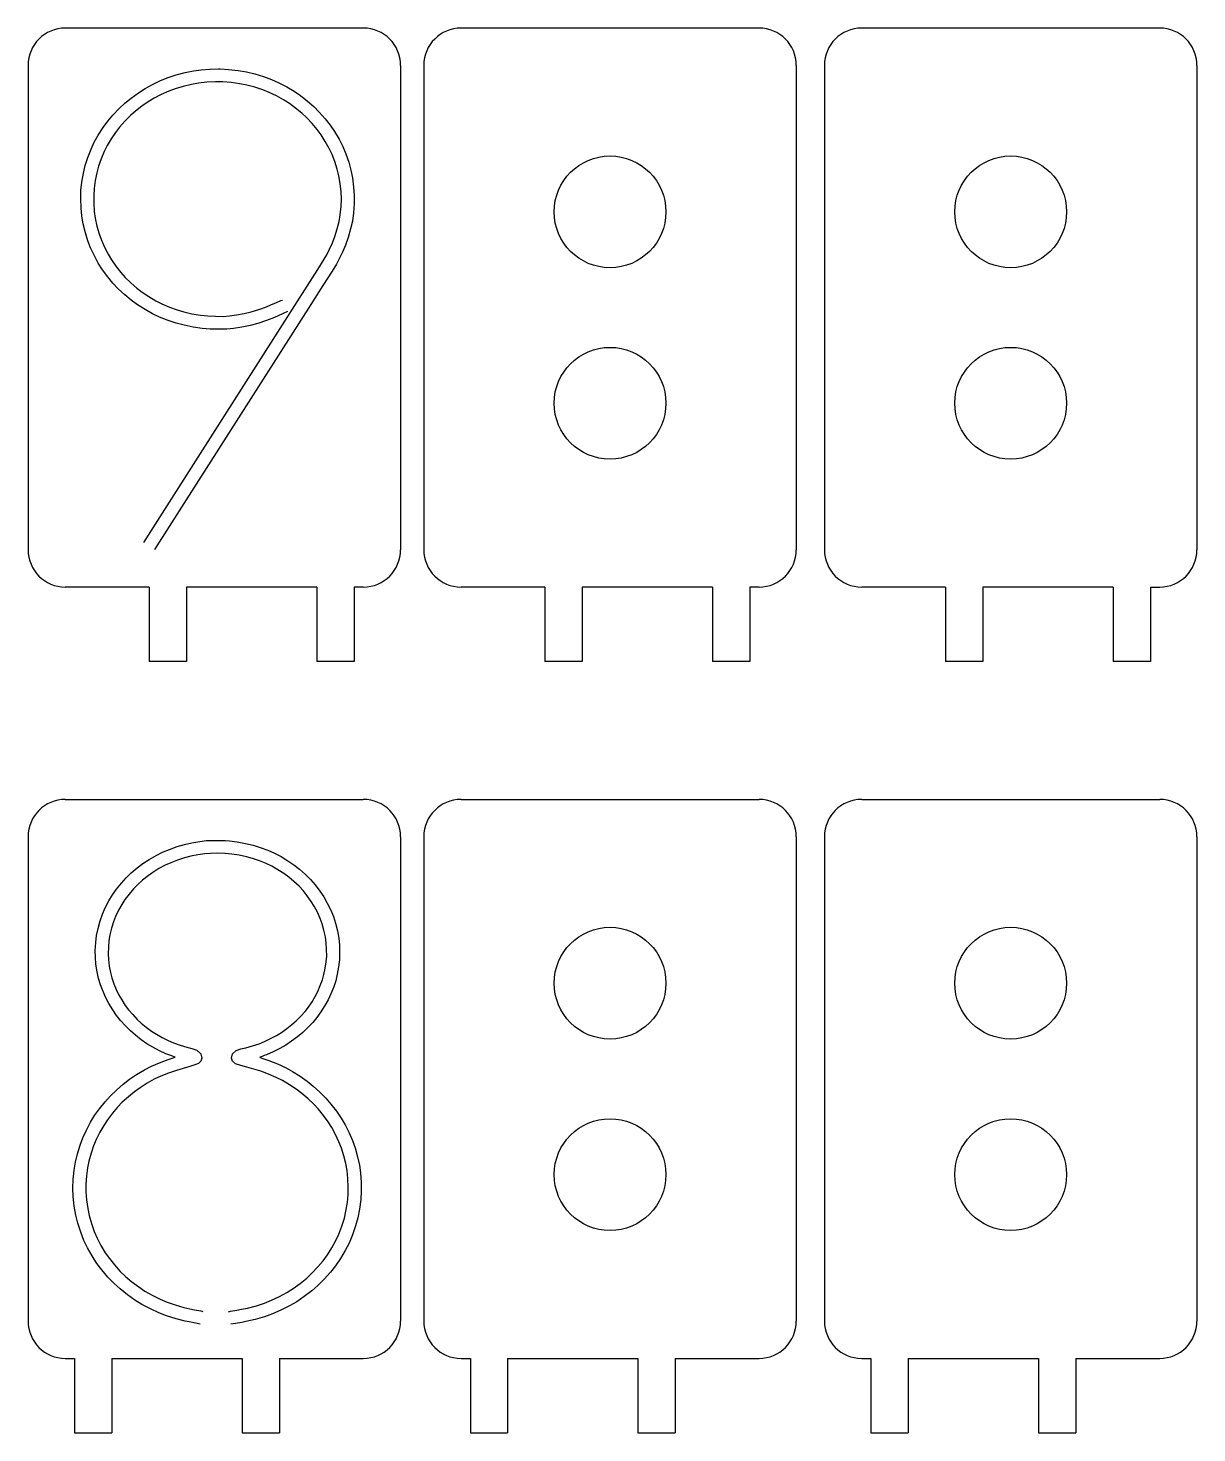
# Model space of a CAD drawing. Header units: millimetres. Extents: x 2133 to 4632, y 1065 to 2652.
# Drawn here: x 2477.4 to 2602.9, y 2184.5 to 2335.3 of the extents above; entities that cross this region are included whole.
import ezdxf

# ---------------------------------------------------------------- set-up
doc = ezdxf.new("R2010")
doc.units = ezdxf.units.MM
doc.layers.add('细实线', color=7, linetype='Continuous', lineweight=25)

msp = doc.modelspace()

# ---------------------------------------------------------------- linework, layer by layer
at = {"color": 7, "linetype": 'Continuous', "lineweight": 25}
for p, q in [((2513.424, 2335.35), (2481.424, 2335.35)), ((2555.917, 2335.35), (2523.917, 2335.35)), ((2598.938, 2335.35), (2566.938, 2335.35)), ((2477.424, 2331.35), (2477.424, 2279.35)), ((2517.424, 2331.35), (2517.424, 2279.35)), ((2519.917, 2331.35), (2519.917, 2279.35)), ((2559.917, 2331.35), (2559.917, 2279.35)), ((2562.938, 2331.35), (2562.938, 2279.35)), ((2602.938, 2331.35), (2602.938, 2279.35)), ((2490.424, 2275.35), (2481.424, 2275.35)), ((2490.424, 2275.35), (2490.424, 2267.35)), ((2508.424, 2275.35), (2494.424, 2275.35)), ((2494.424, 2275.35), (2494.424, 2267.35)), ((2508.424, 2275.35), (2508.424, 2267.35)), ((2513.424, 2275.35), (2512.424, 2275.35)), ((2512.424, 2275.35), (2512.424, 2267.35)), ((2532.917, 2275.35), (2523.917, 2275.35)), ((2532.917, 2275.35), (2532.917, 2267.35)), ((2550.917, 2275.35), (2536.917, 2275.35)), ((2536.917, 2275.35), (2536.917, 2267.35)), ((2550.917, 2275.35), (2550.917, 2267.35)), ((2555.917, 2275.35), (2554.917, 2275.35)), ((2554.917, 2275.35), (2554.917, 2267.35)), ((2575.938, 2275.35), (2566.938, 2275.35)), ((2575.938, 2275.35), (2575.938, 2267.35)), ((2593.938, 2275.35), (2579.938, 2275.35)), ((2579.938, 2275.35), (2579.938, 2267.35)), ((2593.938, 2275.35), (2593.938, 2267.35)), ((2597.938, 2275.35), (2597.938, 2267.35)), ((2494.424, 2267.35), (2490.424, 2267.35)), ((2512.424, 2267.35), (2508.424, 2267.35)), ((2536.917, 2267.35), (2532.917, 2267.35)), ((2554.917, 2267.35), (2550.917, 2267.35)), ((2579.938, 2267.35), (2575.938, 2267.35)), ((2597.938, 2267.35), (2593.938, 2267.35)), ((2481.424, 2252.544), (2513.424, 2252.544)), ((2523.917, 2252.544), (2555.917, 2252.544)), ((2566.938, 2252.544), (2598.938, 2252.544)), ((2477.424, 2248.544), (2477.424, 2196.544)), ((2517.424, 2248.544), (2517.424, 2196.544)), ((2519.917, 2248.544), (2519.917, 2196.544)), ((2559.917, 2248.544), (2559.917, 2196.544)), ((2562.938, 2248.544), (2562.938, 2196.544)), ((2602.938, 2248.544), (2602.938, 2196.544)), ((2481.424, 2192.544), (2482.424, 2192.544)), ((2482.424, 2192.544), (2482.424, 2184.544)), ((2486.424, 2192.544), (2486.424, 2184.544)), ((2486.424, 2192.544), (2500.424, 2192.544)), ((2500.424, 2192.544), (2500.424, 2184.544)), ((2504.424, 2192.544), (2513.424, 2192.544)), ((2504.424, 2192.544), (2504.424, 2184.544)), ((2523.917, 2192.544), (2524.917, 2192.544)), ((2524.917, 2192.544), (2524.917, 2184.544)), ((2528.917, 2192.544), (2528.917, 2184.544)), ((2528.917, 2192.544), (2542.917, 2192.544)), ((2542.917, 2192.544), (2542.917, 2184.544)), ((2546.917, 2192.544), (2555.917, 2192.544)), ((2546.917, 2192.544), (2546.917, 2184.544)), ((2566.938, 2192.544), (2567.938, 2192.544)), ((2567.938, 2192.544), (2567.938, 2184.544)), ((2571.938, 2192.544), (2571.938, 2184.544)), ((2571.938, 2192.544), (2585.938, 2192.544)), ((2585.938, 2192.544), (2585.938, 2184.544)), ((2589.938, 2192.544), (2598.938, 2192.544)), ((2589.938, 2192.544), (2589.938, 2184.544)), ((2482.424, 2184.544), (2486.424, 2184.544)), ((2500.424, 2184.544), (2504.424, 2184.544)), ((2524.917, 2184.544), (2528.917, 2184.544)), ((2542.917, 2184.544), (2546.917, 2184.544)), ((2567.938, 2184.544), (2571.938, 2184.544)), ((2585.938, 2184.544), (2589.938, 2184.544))]:
    msp.add_line(p, q, dxfattribs=at)
for points in [[(2491.654, 2329.711), (2491.654, 2329.711), (2492.465, 2330.045)], [(2492.465, 2330.045), (2492.465, 2330.045), (2493.321, 2330.32)], [(2493.321, 2330.32), (2493.321, 2330.32), (2494.294, 2330.577)], [(2494.294, 2330.577), (2494.294, 2330.577), (2495.178, 2330.761)], [(2495.178, 2330.761), (2495.178, 2330.761), (2496.019, 2330.871)], [(2496.019, 2330.871), (2496.019, 2330.871), (2496.976, 2330.946)], [(2496.976, 2330.946), (2496.976, 2330.946), (2497.873, 2330.973)], [(2497.873, 2330.973), (2497.873, 2330.973), (2497.933, 2330.973)], [(2497.933, 2330.973), (2497.933, 2330.973), (2497.991, 2330.973)], [(2497.991, 2330.973), (2497.991, 2330.973), (2498.048, 2330.972)], [(2498.048, 2330.972), (2498.048, 2330.972), (2498.961, 2330.92)], [(2498.961, 2330.92), (2498.961, 2330.92), (2499.984, 2330.808)], [(2499.984, 2330.808), (2499.984, 2330.808), (2500.891, 2330.659)], [(2500.891, 2330.659), (2500.891, 2330.659), (2501.76, 2330.444)], [(2501.76, 2330.444), (2501.76, 2330.444), (2502.717, 2330.154)], [(2502.717, 2330.154), (2502.717, 2330.154), (2503.561, 2329.848)], [(2489.269, 2328.404), (2489.269, 2328.404), (2489.991, 2328.87)], [(2489.991, 2328.87), (2489.991, 2328.87), (2490.767, 2329.29)], [(2490.767, 2329.29), (2490.767, 2329.29), (2491.654, 2329.711)], [(2492.528, 2328.576), (2492.528, 2328.576), (2491.727, 2328.214)], [(2493.232, 2328.839), (2493.232, 2328.839), (2492.528, 2328.576)], [(2494.077, 2329.089), (2494.077, 2329.089), (2493.232, 2328.839)], [(2494.955, 2329.303), (2494.955, 2329.303), (2494.077, 2329.089)], [(2495.717, 2329.438), (2495.717, 2329.438), (2494.955, 2329.303)], [(2496.617, 2329.53), (2496.617, 2329.53), (2495.717, 2329.438)], [(2497.546, 2329.58), (2497.546, 2329.58), (2496.617, 2329.53)], [(2498.34, 2329.571), (2498.34, 2329.571), (2497.546, 2329.58)], [(2499.245, 2329.498), (2499.245, 2329.498), (2498.34, 2329.571)], [(2500.16, 2329.379), (2500.16, 2329.379), (2499.245, 2329.498)], [(2500.917, 2329.229), (2500.917, 2329.229), (2500.16, 2329.379)], [(2501.765, 2328.998), (2501.765, 2328.998), (2500.917, 2329.229)], [(2502.618, 2328.72), (2502.618, 2328.72), (2501.765, 2328.998)], [(2503.317, 2328.442), (2503.317, 2328.442), (2502.618, 2328.72)], [(2503.561, 2329.848), (2503.561, 2329.848), (2504.355, 2329.488)], [(2504.355, 2329.488), (2504.355, 2329.488), (2505.223, 2329.037)], [(2505.223, 2329.037), (2505.223, 2329.037), (2505.983, 2328.59)], [(2505.983, 2328.59), (2505.983, 2328.59), (2506.684, 2328.101)], [(2487.193, 2326.708), (2487.193, 2326.708), (2487.808, 2327.29)], [(2487.808, 2327.29), (2487.808, 2327.29), (2488.487, 2327.838)], [(2488.487, 2327.838), (2488.487, 2327.838), (2489.269, 2328.404)], [(2489.622, 2326.952), (2489.622, 2326.952), (2488.949, 2326.435)], [(2490.329, 2327.444), (2490.329, 2327.444), (2489.622, 2326.952)], [(2490.959, 2327.823), (2490.959, 2327.823), (2490.329, 2327.444)], [(2491.727, 2328.214), (2491.727, 2328.214), (2490.959, 2327.823)], [(2504.087, 2328.069), (2504.087, 2328.069), (2503.317, 2328.442)], [(2504.857, 2327.649), (2504.857, 2327.649), (2504.087, 2328.069)], [(2505.481, 2327.256), (2505.481, 2327.256), (2504.857, 2327.649)], [(2506.156, 2326.758), (2506.156, 2326.758), (2505.481, 2327.256)], [(2506.684, 2328.101), (2506.684, 2328.101), (2507.444, 2327.508)], [(2507.444, 2327.508), (2507.444, 2327.508), (2508.103, 2326.935)], [(2485.972, 2325.353), (2485.972, 2325.353), (2486.535, 2326.014)], [(2486.535, 2326.014), (2486.535, 2326.014), (2487.193, 2326.708)], [(2488.407, 2325.954), (2488.407, 2325.954), (2487.812, 2325.35)], [(2488.949, 2326.435), (2488.949, 2326.435), (2488.407, 2325.954)], [(2506.826, 2326.213), (2506.826, 2326.213), (2506.156, 2326.758)], [(2507.361, 2325.719), (2507.361, 2325.719), (2506.826, 2326.213)], [(2507.924, 2325.115), (2507.924, 2325.115), (2507.361, 2325.719)], [(2508.103, 2326.935), (2508.103, 2326.935), (2508.693, 2326.335)], [(2508.693, 2326.335), (2508.693, 2326.335), (2509.324, 2325.618)], [(2509.324, 2325.618), (2509.324, 2325.618), (2509.864, 2324.935)], [(2484.967, 2323.869), (2484.967, 2323.869), (2485.481, 2324.673)], [(2485.481, 2324.673), (2485.481, 2324.673), (2485.972, 2325.353)], [(2486.812, 2324.156), (2486.812, 2324.156), (2486.345, 2323.457)], [(2487.251, 2324.724), (2487.251, 2324.724), (2486.812, 2324.156)], [(2487.812, 2325.35), (2487.812, 2325.35), (2487.251, 2324.724)], [(2508.476, 2324.461), (2508.476, 2324.461), (2507.924, 2325.115)], [(2508.907, 2323.881), (2508.907, 2323.881), (2508.476, 2324.461)], [(2509.864, 2324.935), (2509.864, 2324.935), (2510.329, 2324.238)], [(2510.329, 2324.238), (2510.329, 2324.238), (2510.812, 2323.415)], [(2484.186, 2322.347), (2484.186, 2322.347), (2484.538, 2323.111)], [(2484.538, 2323.111), (2484.538, 2323.111), (2484.967, 2323.869)], [(2485.915, 2322.737), (2485.915, 2322.737), (2485.592, 2322.098)], [(2486.345, 2323.457), (2486.345, 2323.457), (2485.915, 2322.737)], [(2509.342, 2323.187), (2509.342, 2323.187), (2508.907, 2323.881)], [(2509.759, 2322.441), (2509.759, 2322.441), (2509.342, 2323.187)], [(2510.071, 2321.788), (2510.071, 2321.788), (2509.759, 2322.441)], [(2510.812, 2323.415), (2510.812, 2323.415), (2511.213, 2322.638)], [(2511.213, 2322.638), (2511.213, 2322.638), (2511.535, 2321.863)], [(2483.562, 2320.614), (2483.562, 2320.614), (2483.837, 2321.452)], [(2483.837, 2321.452), (2483.837, 2321.452), (2484.186, 2322.347)], [(2485.269, 2321.32), (2485.269, 2321.32), (2484.986, 2320.524)], [(2485.592, 2322.098), (2485.592, 2322.098), (2485.269, 2321.32)], [(2510.363, 2321.021), (2510.363, 2321.021), (2510.071, 2321.788)], [(2510.627, 2320.201), (2510.627, 2320.201), (2510.363, 2321.021)], [(2511.535, 2321.863), (2511.535, 2321.863), (2511.85, 2320.952)], [(2511.85, 2320.952), (2511.85, 2320.952), (2512.093, 2320.098)], [(2483.201, 2318.819), (2483.201, 2318.819), (2483.367, 2319.785)], [(2483.367, 2319.785), (2483.367, 2319.785), (2483.562, 2320.614)], [(2484.795, 2319.825), (2484.795, 2319.825), (2484.632, 2318.985)], [(2484.986, 2320.524), (2484.986, 2320.524), (2484.795, 2319.825)], [(2510.805, 2319.489), (2510.805, 2319.489), (2510.627, 2320.201)], [(2510.939, 2318.665), (2510.939, 2318.665), (2510.805, 2319.489)], [(2512.093, 2320.098), (2512.093, 2320.098), (2512.255, 2319.261)], [(2483.076, 2317.053), (2483.076, 2317.053), (2483.1, 2317.919)], [(2483.1, 2317.919), (2483.1, 2317.919), (2483.201, 2318.819)], [(2484.514, 2318.129), (2484.514, 2318.129), (2484.467, 2317.388)], [(2484.632, 2318.985), (2484.632, 2318.985), (2484.514, 2318.129)], [(2511.033, 2317.789), (2511.033, 2317.789), (2510.939, 2318.665)], [(2512.255, 2319.261), (2512.255, 2319.261), (2512.382, 2318.286)], [(2512.382, 2318.286), (2512.382, 2318.286), (2512.448, 2317.377)], [(2483.11, 2316.066), (2483.11, 2316.066), (2483.076, 2317.053)], [(2484.467, 2317.388), (2484.467, 2317.388), (2484.477, 2316.523)], [(2484.477, 2316.523), (2484.477, 2316.523), (2484.534, 2315.657)], [(2511.027, 2316.195), (2511.027, 2316.195), (2511.063, 2317.037)], [(2511.063, 2317.037), (2511.063, 2317.037), (2511.033, 2317.789)], [(2512.437, 2316.512), (2512.437, 2316.512), (2512.364, 2315.528)], [(2512.448, 2317.377), (2512.448, 2317.377), (2512.437, 2316.512)], [(2483.193, 2315.163), (2483.193, 2315.163), (2483.11, 2316.066)], [(2483.343, 2314.324), (2483.343, 2314.324), (2483.193, 2315.163)], [(2484.534, 2315.657), (2484.534, 2315.657), (2484.638, 2314.929)], [(2484.638, 2314.929), (2484.638, 2314.929), (2484.821, 2314.099)], [(2510.822, 2314.586), (2510.822, 2314.586), (2510.943, 2315.318)], [(2510.943, 2315.318), (2510.943, 2315.318), (2511.027, 2316.195)], [(2512.364, 2315.528), (2512.364, 2315.528), (2512.245, 2314.629)], [(2483.572, 2313.38), (2483.572, 2313.38), (2483.343, 2314.324)], [(2483.832, 2312.526), (2483.832, 2312.526), (2483.572, 2313.38)], [(2484.821, 2314.099), (2484.821, 2314.099), (2485.048, 2313.276)], [(2510.364, 2312.962), (2510.364, 2312.962), (2510.62, 2313.788)], [(2510.62, 2313.788), (2510.62, 2313.788), (2510.822, 2314.586)], [(2512.062, 2313.803), (2512.062, 2313.803), (2511.797, 2312.874)], [(2512.245, 2314.629), (2512.245, 2314.629), (2512.062, 2313.803)], [(2484.14, 2311.752), (2484.14, 2311.752), (2483.832, 2312.526)], [(2485.048, 2313.276), (2485.048, 2313.276), (2485.29, 2312.598)], [(2485.29, 2312.598), (2485.29, 2312.598), (2485.63, 2311.834)], [(2509.806, 2311.622), (2509.806, 2311.622), (2510.105, 2312.283)], [(2510.105, 2312.283), (2510.105, 2312.283), (2510.364, 2312.962)], [(2511.504, 2312.032), (2511.504, 2312.032), (2511.194, 2311.31)], [(2511.797, 2312.874), (2511.797, 2312.874), (2511.504, 2312.032)], [(2484.547, 2310.887), (2484.547, 2310.887), (2484.14, 2311.752)], [(2484.966, 2310.108), (2484.966, 2310.108), (2484.547, 2310.887)], [(2485.63, 2311.834), (2485.63, 2311.834), (2486.012, 2311.081)], [(2486.012, 2311.081), (2486.012, 2311.081), (2486.381, 2310.466)], [(2486.381, 2310.466), (2486.381, 2310.466), (2486.861, 2309.784)], [(2508.523, 2309.44), (2508.523, 2309.44), (2509.229, 2310.551)], [(2509.229, 2310.551), (2509.229, 2310.551), (2509.5, 2311.014)], [(2509.5, 2311.014), (2509.5, 2311.014), (2509.806, 2311.622)], [(2510.847, 2310.593), (2510.847, 2310.593), (2510.532, 2310.015)], [(2511.194, 2311.31), (2511.194, 2311.31), (2510.847, 2310.593)], [(2485.416, 2309.415), (2485.416, 2309.415), (2484.966, 2310.108)], [(2485.979, 2308.647), (2485.979, 2308.647), (2485.416, 2309.415)], [(2486.861, 2309.784), (2486.861, 2309.784), (2487.382, 2309.116)], [(2487.382, 2309.116), (2487.382, 2309.116), (2487.861, 2308.58)], [(2507.376, 2307.637), (2507.376, 2307.637), (2508.523, 2309.44)], [(2510.062, 2309.271), (2510.062, 2309.271), (2509.07, 2307.713)], [(2510.532, 2310.015), (2510.532, 2310.015), (2510.062, 2309.271)], [(2486.54, 2307.963), (2486.54, 2307.963), (2485.979, 2308.647)], [(2487.111, 2307.366), (2487.111, 2307.366), (2486.54, 2307.963)], [(2487.811, 2306.715), (2487.811, 2306.715), (2487.111, 2307.366)], [(2487.861, 2308.58), (2487.861, 2308.58), (2488.463, 2307.998)], [(2488.463, 2307.998), (2488.463, 2307.998), (2489.107, 2307.432)], [(2489.107, 2307.432), (2489.107, 2307.432), (2489.685, 2306.987)], [(2506.059, 2305.572), (2506.059, 2305.572), (2507.376, 2307.637)], [(2509.07, 2307.713), (2509.07, 2307.713), (2507.77, 2305.671)], [(2488.496, 2306.14), (2488.496, 2306.14), (2487.811, 2306.715)], [(2489.173, 2305.654), (2489.173, 2305.654), (2488.496, 2306.14)], [(2489.685, 2306.987), (2489.685, 2306.987), (2490.392, 2306.519)], [(2490.392, 2306.519), (2490.392, 2306.519), (2491.141, 2306.074)], [(2491.141, 2306.074), (2491.141, 2306.074), (2491.802, 2305.735)], [(2503.561, 2305.661), (2503.561, 2305.661), (2504.012, 2305.866)], [(2504.012, 2305.866), (2504.012, 2305.866), (2504.562, 2306.116)], [(2504.562, 2306.116), (2504.562, 2306.116), (2504.74, 2306.154)], [(2489.99, 2305.137), (2489.99, 2305.137), (2489.173, 2305.654)], [(2490.781, 2304.689), (2490.781, 2304.689), (2489.99, 2305.137)], [(2491.546, 2304.33), (2491.546, 2304.33), (2490.781, 2304.689)], [(2492.46, 2303.964), (2492.46, 2303.964), (2491.546, 2304.33)], [(2491.802, 2305.735), (2491.802, 2305.735), (2492.596, 2305.399)], [(2492.596, 2305.399), (2492.596, 2305.399), (2493.433, 2305.091)], [(2493.433, 2305.091), (2493.433, 2305.091), (2494.162, 2304.874)], [(2494.162, 2304.874), (2494.162, 2304.874), (2495.026, 2304.685)], [(2495.026, 2304.685), (2495.026, 2304.685), (2495.934, 2304.532)], [(2495.934, 2304.532), (2495.934, 2304.532), (2496.714, 2304.448)], [(2496.714, 2304.448), (2496.714, 2304.448), (2497.56, 2304.41)], [(2497.56, 2304.41), (2497.56, 2304.41), (2498.386, 2304.407)], [(2498.386, 2304.407), (2498.386, 2304.407), (2499.037, 2304.446)], [(2499.037, 2304.446), (2499.037, 2304.446), (2499.802, 2304.551)], [(2499.802, 2304.551), (2499.802, 2304.551), (2500.634, 2304.703)], [(2500.324, 2296.577), (2500.324, 2296.577), (2506.059, 2305.572)], [(2500.634, 2304.703), (2500.634, 2304.703), (2501.372, 2304.878)], [(2501.372, 2304.878), (2501.372, 2304.878), (2502.2, 2305.135)], [(2502.2, 2305.135), (2502.2, 2305.135), (2503.042, 2305.441)], [(2503.042, 2305.441), (2503.042, 2305.441), (2503.561, 2305.661)], [(2504.274, 2304.459), (2504.274, 2304.459), (2503.898, 2304.291)], [(2504.829, 2304.711), (2504.829, 2304.711), (2504.274, 2304.459)], [(2507.77, 2305.671), (2507.77, 2305.671), (2504.565, 2300.645)], [(2505.268, 2304.911), (2505.268, 2304.911), (2504.829, 2304.711)], [(2493.34, 2303.661), (2493.34, 2303.661), (2492.46, 2303.964)], [(2494.175, 2303.444), (2494.175, 2303.444), (2493.34, 2303.661)], [(2495.167, 2303.247), (2495.167, 2303.247), (2494.175, 2303.444)], [(2496.119, 2303.107), (2496.119, 2303.107), (2495.167, 2303.247)], [(2496.977, 2303.041), (2496.977, 2303.041), (2496.119, 2303.107)], [(2497.917, 2303.015), (2497.917, 2303.015), (2496.977, 2303.041)], [(2498.756, 2303.03), (2498.756, 2303.03), (2497.917, 2303.015)], [(2499.487, 2303.101), (2499.487, 2303.101), (2498.756, 2303.03)], [(2500.38, 2303.241), (2500.38, 2303.241), (2499.487, 2303.101)], [(2501.262, 2303.418), (2501.262, 2303.418), (2500.38, 2303.241)], [(2502.087, 2303.64), (2502.087, 2303.64), (2501.262, 2303.418)], [(2503.027, 2303.952), (2503.027, 2303.952), (2502.087, 2303.64)], [(2503.898, 2304.291), (2503.898, 2304.291), (2503.027, 2303.952)], [(2504.565, 2300.645), (2504.565, 2300.645), (2496.796, 2288.46)], [(2492.599, 2284.461), (2492.599, 2284.461), (2500.324, 2296.577)], [(2496.796, 2288.46), (2496.796, 2288.46), (2491.012, 2279.388)], [(2489.858, 2280.124), (2489.858, 2280.124), (2492.599, 2284.461)], [(2491.867, 2246.886), (2491.867, 2246.886), (2492.603, 2247.19)], [(2492.603, 2247.19), (2492.603, 2247.19), (2493.445, 2247.488)], [(2493.445, 2247.488), (2493.445, 2247.488), (2494.215, 2247.716)], [(2494.215, 2247.716), (2494.215, 2247.716), (2494.993, 2247.887)], [(2494.993, 2247.887), (2494.993, 2247.887), (2495.85, 2248.033)], [(2495.85, 2248.033), (2495.85, 2248.033), (2496.601, 2248.123)], [(2496.601, 2248.123), (2496.601, 2248.123), (2496.9, 2248.141)], [(2496.9, 2248.141), (2496.9, 2248.141), (2497.241, 2248.152)], [(2497.241, 2248.152), (2497.241, 2248.152), (2497.608, 2248.155)], [(2497.608, 2248.155), (2497.608, 2248.155), (2498.119, 2248.149)], [(2498.119, 2248.149), (2498.119, 2248.149), (2498.616, 2248.13)], [(2498.616, 2248.13), (2498.616, 2248.13), (2499.063, 2248.099)], [(2499.063, 2248.099), (2499.063, 2248.099), (2499.882, 2247.994)], [(2499.882, 2247.994), (2499.882, 2247.994), (2500.786, 2247.83)], [(2500.786, 2247.83), (2500.786, 2247.83), (2501.58, 2247.644)], [(2501.58, 2247.644), (2501.58, 2247.644), (2502.342, 2247.401)], [(2502.342, 2247.401), (2502.342, 2247.401), (2503.175, 2247.087)], [(2503.175, 2247.087), (2503.175, 2247.087), (2503.902, 2246.77)], [(2489.153, 2245.214), (2489.153, 2245.214), (2489.762, 2245.678)], [(2489.762, 2245.678), (2489.762, 2245.678), (2490.416, 2246.1)], [(2490.416, 2246.1), (2490.416, 2246.1), (2491.172, 2246.534)], [(2491.172, 2246.534), (2491.172, 2246.534), (2491.867, 2246.886)], [(2492.752, 2245.756), (2492.752, 2245.756), (2492.152, 2245.48)], [(2493.484, 2246.034), (2493.484, 2246.034), (2492.752, 2245.756)], [(2494.232, 2246.279), (2494.232, 2246.279), (2493.484, 2246.034)], [(2494.887, 2246.448), (2494.887, 2246.448), (2494.232, 2246.279)], [(2495.648, 2246.595), (2495.648, 2246.595), (2494.887, 2246.448)], [(2496.398, 2246.706), (2496.398, 2246.706), (2495.648, 2246.595)], [(2497.03, 2246.756), (2497.03, 2246.756), (2496.398, 2246.706)], [(2497.799, 2246.765), (2497.799, 2246.765), (2497.03, 2246.756)], [(2498.591, 2246.74), (2498.591, 2246.74), (2497.799, 2246.765)], [(2499.286, 2246.676), (2499.286, 2246.676), (2498.591, 2246.74)], [(2500.089, 2246.55), (2500.089, 2246.55), (2499.286, 2246.676)], [(2500.879, 2246.389), (2500.879, 2246.389), (2500.089, 2246.55)], [(2501.533, 2246.208), (2501.533, 2246.208), (2500.879, 2246.389)], [(2502.273, 2245.949), (2502.273, 2245.949), (2501.533, 2246.208)], [(2502.996, 2245.657), (2502.996, 2245.657), (2502.273, 2245.949)], [(2503.588, 2245.37), (2503.588, 2245.37), (2502.996, 2245.657)], [(2503.902, 2246.77), (2503.902, 2246.77), (2504.589, 2246.404)], [(2504.589, 2246.404), (2504.589, 2246.404), (2505.333, 2245.956)], [(2505.333, 2245.956), (2505.333, 2245.956), (2505.977, 2245.522)], [(2505.977, 2245.522), (2505.977, 2245.522), (2506.574, 2245.047)], [(2487.445, 2243.574), (2487.445, 2243.574), (2487.949, 2244.134)], [(2487.949, 2244.134), (2487.949, 2244.134), (2488.506, 2244.663)], [(2488.506, 2244.663), (2488.506, 2244.663), (2489.153, 2245.214)], [(2490.303, 2244.352), (2490.303, 2244.352), (2489.726, 2243.883)], [(2490.829, 2244.721), (2490.829, 2244.721), (2490.303, 2244.352)], [(2491.481, 2245.116), (2491.481, 2245.116), (2490.829, 2244.721)], [(2492.152, 2245.48), (2492.152, 2245.48), (2491.481, 2245.116)], [(2504.249, 2244.993), (2504.249, 2244.993), (2503.588, 2245.37)], [(2504.891, 2244.586), (2504.891, 2244.586), (2504.249, 2244.993)], [(2505.408, 2244.208), (2505.408, 2244.208), (2504.891, 2244.586)], [(2505.974, 2243.729), (2505.974, 2243.729), (2505.408, 2244.208)], [(2506.574, 2245.047), (2506.574, 2245.047), (2507.209, 2244.483)], [(2507.209, 2244.483), (2507.209, 2244.483), (2507.754, 2243.943)], [(2486.478, 2242.298), (2486.478, 2242.298), (2486.921, 2242.919)], [(2486.921, 2242.919), (2486.921, 2242.919), (2487.445, 2243.574)], [(2488.731, 2242.937), (2488.731, 2242.937), (2488.262, 2242.38)], [(2489.17, 2243.387), (2489.17, 2243.387), (2488.731, 2242.937)], [(2489.726, 2243.883), (2489.726, 2243.883), (2489.17, 2243.387)], [(2506.518, 2243.222), (2506.518, 2243.222), (2505.974, 2243.729)], [(2506.946, 2242.763), (2506.946, 2242.763), (2506.518, 2243.222)], [(2507.402, 2242.197), (2507.402, 2242.197), (2506.946, 2242.763)], [(2507.754, 2243.943), (2507.754, 2243.943), (2508.245, 2243.373)], [(2508.245, 2243.373), (2508.245, 2243.373), (2508.755, 2242.707)], [(2508.755, 2242.707), (2508.755, 2242.707), (2509.183, 2242.077)], [(2485.713, 2240.912), (2485.713, 2240.912), (2486.096, 2241.655)], [(2486.096, 2241.655), (2486.096, 2241.655), (2486.478, 2242.298)], [(2487.48, 2241.278), (2487.48, 2241.278), (2487.134, 2240.647)], [(2487.819, 2241.796), (2487.819, 2241.796), (2487.48, 2241.278)], [(2488.262, 2242.38), (2488.262, 2242.38), (2487.819, 2241.796)], [(2507.832, 2241.605), (2507.832, 2241.605), (2507.402, 2242.197)], [(2508.159, 2241.079), (2508.159, 2241.079), (2507.832, 2241.605)], [(2508.491, 2240.441), (2508.491, 2240.441), (2508.159, 2241.079)], [(2509.183, 2242.077), (2509.183, 2242.077), (2509.551, 2241.425)], [(2509.551, 2241.425), (2509.551, 2241.425), (2509.917, 2240.673)], [(2484.938, 2238.688), (2484.938, 2238.688), (2485.16, 2239.503)], [(2485.16, 2239.503), (2485.16, 2239.503), (2485.404, 2240.214)], [(2485.404, 2240.214), (2485.404, 2240.214), (2485.713, 2240.912)], [(2486.818, 2239.992), (2486.818, 2239.992), (2486.591, 2239.418)], [(2487.134, 2240.647), (2487.134, 2240.647), (2486.818, 2239.992)], [(2508.792, 2239.779), (2508.792, 2239.779), (2508.491, 2240.441)], [(2509.004, 2239.2), (2509.004, 2239.2), (2508.792, 2239.779)], [(2509.917, 2240.673), (2509.917, 2240.673), (2510.21, 2239.968)], [(2510.21, 2239.968), (2510.21, 2239.968), (2510.437, 2239.251)], [(2484.779, 2237.928), (2484.779, 2237.928), (2484.938, 2238.688)], [(2486.209, 2238.016), (2486.209, 2238.016), (2486.108, 2237.398)], [(2486.383, 2238.728), (2486.383, 2238.728), (2486.209, 2238.016)], [(2486.591, 2239.418), (2486.591, 2239.418), (2486.383, 2238.728)], [(2509.197, 2238.505), (2509.197, 2238.505), (2509.004, 2239.2)], [(2509.353, 2237.787), (2509.353, 2237.787), (2509.197, 2238.505)], [(2510.437, 2239.251), (2510.437, 2239.251), (2510.641, 2238.429)], [(2510.641, 2238.429), (2510.641, 2238.429), (2510.781, 2237.664)], [(2484.643, 2236.34), (2484.643, 2236.34), (2484.69, 2237.179)], [(2484.69, 2237.179), (2484.69, 2237.179), (2484.779, 2237.928)], [(2486.048, 2236.681), (2486.048, 2236.681), (2486.027, 2235.957)], [(2486.108, 2237.398), (2486.108, 2237.398), (2486.048, 2236.681)], [(2509.441, 2237.165), (2509.441, 2237.165), (2509.353, 2237.787)], [(2509.484, 2236.447), (2509.484, 2236.447), (2509.441, 2237.165)], [(2510.781, 2237.664), (2510.781, 2237.664), (2510.853, 2236.911)], [(2510.853, 2236.911), (2510.853, 2236.911), (2510.88, 2236.074)], [(2484.647, 2235.578), (2484.647, 2235.578), (2484.643, 2236.34)], [(2484.714, 2234.851), (2484.714, 2234.851), (2484.647, 2235.578)], [(2486.027, 2235.957), (2486.027, 2235.957), (2486.056, 2235.35)], [(2486.056, 2235.35), (2486.056, 2235.35), (2486.144, 2234.66)], [(2509.341, 2234.438), (2509.341, 2234.438), (2509.445, 2235.123)], [(2509.445, 2235.123), (2509.445, 2235.123), (2509.488, 2235.725)], [(2509.488, 2235.725), (2509.488, 2235.725), (2509.484, 2236.447)], [(2510.859, 2235.315), (2510.859, 2235.315), (2510.774, 2234.593)], [(2510.88, 2236.074), (2510.88, 2236.074), (2510.859, 2235.315)], [(2484.838, 2234.049), (2484.838, 2234.049), (2484.714, 2234.851)], [(2484.992, 2233.33), (2484.992, 2233.33), (2484.838, 2234.049)], [(2486.144, 2234.66), (2486.144, 2234.66), (2486.268, 2233.972)], [(2486.268, 2233.972), (2486.268, 2233.972), (2486.415, 2233.405)], [(2509.04, 2233.191), (2509.04, 2233.191), (2509.2, 2233.754)], [(2509.2, 2233.754), (2509.2, 2233.754), (2509.341, 2234.438)], [(2510.632, 2233.798), (2510.632, 2233.798), (2510.461, 2233.083)], [(2510.774, 2234.593), (2510.774, 2234.593), (2510.632, 2233.798)], [(2485.199, 2232.654), (2485.199, 2232.654), (2484.992, 2233.33)], [(2485.475, 2231.912), (2485.475, 2231.912), (2485.199, 2232.654)], [(2486.415, 2233.405), (2486.415, 2233.405), (2486.635, 2232.764)], [(2486.635, 2232.764), (2486.635, 2232.764), (2486.891, 2232.126)], [(2486.891, 2232.126), (2486.891, 2232.126), (2487.145, 2231.602)], [(2508.535, 2231.921), (2508.535, 2231.921), (2508.806, 2232.555)], [(2508.806, 2232.555), (2508.806, 2232.555), (2509.04, 2233.191)], [(2510.239, 2232.413), (2510.239, 2232.413), (2509.946, 2231.677)], [(2510.461, 2233.083), (2510.461, 2233.083), (2510.239, 2232.413)], [(2485.765, 2231.248), (2485.765, 2231.248), (2485.475, 2231.912)], [(2486.096, 2230.632), (2486.096, 2230.632), (2485.765, 2231.248)], [(2486.508, 2229.96), (2486.508, 2229.96), (2486.096, 2230.632)], [(2487.145, 2231.602), (2487.145, 2231.602), (2487.484, 2231.017)], [(2487.484, 2231.017), (2487.484, 2231.017), (2487.859, 2230.437)], [(2487.859, 2230.437), (2487.859, 2230.437), (2488.21, 2229.966)], [(2507.527, 2230.249), (2507.527, 2230.249), (2507.915, 2230.822)], [(2507.915, 2230.822), (2507.915, 2230.822), (2508.269, 2231.402)], [(2508.269, 2231.402), (2508.269, 2231.402), (2508.535, 2231.921)], [(2509.64, 2231.018), (2509.64, 2231.018), (2509.295, 2230.408)], [(2509.946, 2231.677), (2509.946, 2231.677), (2509.64, 2231.018)], [(2486.919, 2229.362), (2486.919, 2229.362), (2486.508, 2229.96)], [(2487.36, 2228.817), (2487.36, 2228.817), (2486.919, 2229.362)], [(2488.21, 2229.966), (2488.21, 2229.966), (2488.656, 2229.448)], [(2488.656, 2229.448), (2488.656, 2229.448), (2489.137, 2228.939)], [(2489.137, 2228.939), (2489.137, 2228.939), (2489.574, 2228.531)], [(2506.211, 2228.773), (2506.211, 2228.773), (2506.706, 2229.273)], [(2506.706, 2229.273), (2506.706, 2229.273), (2507.165, 2229.784)], [(2507.165, 2229.784), (2507.165, 2229.784), (2507.527, 2230.249)], [(2508.442, 2229.153), (2508.442, 2229.153), (2507.988, 2228.615)], [(2508.868, 2229.743), (2508.868, 2229.743), (2508.442, 2229.153)], [(2509.295, 2230.408), (2509.295, 2230.408), (2508.868, 2229.743)], [(2487.892, 2228.228), (2487.892, 2228.228), (2487.36, 2228.817)], [(2488.41, 2227.709), (2488.41, 2227.709), (2487.892, 2228.228)], [(2488.946, 2227.246), (2488.946, 2227.246), (2488.41, 2227.709)], [(2489.574, 2228.531), (2489.574, 2228.531), (2490.115, 2228.093)], [(2490.115, 2228.093), (2490.115, 2228.093), (2490.69, 2227.668)], [(2490.69, 2227.668), (2490.69, 2227.668), (2491.202, 2227.335)], [(2504.104, 2227.206), (2504.104, 2227.206), (2504.625, 2227.529)], [(2504.625, 2227.529), (2504.625, 2227.529), (2505.212, 2227.944)], [(2505.212, 2227.944), (2505.212, 2227.944), (2505.764, 2228.373)], [(2505.764, 2228.373), (2505.764, 2228.373), (2506.211, 2228.773)], [(2506.912, 2227.527), (2506.912, 2227.527), (2506.364, 2227.074)], [(2507.443, 2228.036), (2507.443, 2228.036), (2506.912, 2227.527)], [(2507.988, 2228.615), (2507.988, 2228.615), (2507.443, 2228.036)], [(2489.582, 2226.754), (2489.582, 2226.754), (2488.946, 2227.246)], [(2490.192, 2226.327), (2490.192, 2226.327), (2489.582, 2226.754)], [(2490.808, 2225.959), (2490.808, 2225.959), (2490.192, 2226.327)], [(2491.536, 2225.574), (2491.536, 2225.574), (2490.808, 2225.959)], [(2491.202, 2227.335), (2491.202, 2227.335), (2491.822, 2226.989)], [(2491.822, 2226.989), (2491.822, 2226.989), (2492.479, 2226.66)], [(2492.479, 2226.66), (2492.479, 2226.66), (2493.054, 2226.413)], [(2493.054, 2226.413), (2493.054, 2226.413), (2493.743, 2226.172)], [(2493.743, 2226.172), (2493.743, 2226.172), (2494.466, 2225.953)], [(2494.466, 2225.953), (2494.466, 2225.953), (2495.016, 2225.815)], [(2500.793, 2225.886), (2500.793, 2225.886), (2501.524, 2226.09)], [(2501.524, 2226.09), (2501.524, 2226.09), (2502.222, 2226.319)], [(2502.222, 2226.319), (2502.222, 2226.319), (2502.807, 2226.555)], [(2502.807, 2226.555), (2502.807, 2226.555), (2503.473, 2226.871)], [(2503.473, 2226.871), (2503.473, 2226.871), (2504.104, 2227.206)], [(2505.093, 2226.177), (2505.093, 2226.177), (2504.467, 2225.821)], [(2505.715, 2226.593), (2505.715, 2226.593), (2505.093, 2226.177)], [(2506.364, 2227.074), (2506.364, 2227.074), (2505.715, 2226.593)], [(2492.226, 2225.251), (2492.226, 2225.251), (2491.536, 2225.574)], [(2491.537, 2224.283), (2491.537, 2224.283), (2492.48, 2224.638)], [(2492.538, 2225.124), (2492.538, 2225.124), (2492.226, 2225.251)], [(2492.48, 2224.638), (2492.48, 2224.638), (2493.225, 2224.879)], [(2492.849, 2225.009), (2492.849, 2225.009), (2492.538, 2225.124)], [(2493.186, 2224.893), (2493.186, 2224.893), (2492.849, 2225.009)], [(2493.225, 2224.879), (2493.225, 2224.879), (2493.186, 2224.893)], [(2495.016, 2225.815), (2495.016, 2225.815), (2495.537, 2225.629)], [(2495.537, 2225.629), (2495.537, 2225.629), (2495.981, 2225.25)], [(2495.987, 2224.467), (2495.987, 2224.467), (2495.732, 2224.206)], [(2495.981, 2225.25), (2495.981, 2225.25), (2496.087, 2224.768)], [(2496.087, 2224.768), (2496.087, 2224.768), (2495.987, 2224.467)], [(2499.276, 2224.769), (2499.276, 2224.769), (2499.368, 2225.229)], [(2499.374, 2224.466), (2499.374, 2224.466), (2499.276, 2224.769)], [(2499.368, 2225.229), (2499.368, 2225.229), (2499.781, 2225.597)], [(2499.7, 2224.159), (2499.7, 2224.159), (2499.374, 2224.466)], [(2499.781, 2225.597), (2499.781, 2225.597), (2500.258, 2225.764)], [(2500.258, 2225.764), (2500.258, 2225.764), (2500.793, 2225.886)], [(2502.543, 2224.959), (2502.543, 2224.959), (2502.294, 2224.876)], [(2502.294, 2224.876), (2502.294, 2224.876), (2502.35, 2224.84)], [(2502.35, 2224.84), (2502.35, 2224.84), (2502.447, 2224.81)], [(2502.447, 2224.81), (2502.447, 2224.81), (2502.542, 2224.781)], [(2502.542, 2224.781), (2502.542, 2224.781), (2503.289, 2224.522)], [(2502.774, 2225.041), (2502.774, 2225.041), (2502.543, 2224.959)], [(2503.028, 2225.139), (2503.028, 2225.139), (2502.774, 2225.041)], [(2503.727, 2225.45), (2503.727, 2225.45), (2503.028, 2225.139)], [(2503.289, 2224.522), (2503.289, 2224.522), (2504.22, 2224.148)], [(2504.467, 2225.821), (2504.467, 2225.821), (2503.727, 2225.45)], [(2488.319, 2222.504), (2488.319, 2222.504), (2489.076, 2223.007)], [(2489.076, 2223.007), (2489.076, 2223.007), (2489.924, 2223.513)], [(2489.924, 2223.513), (2489.924, 2223.513), (2490.69, 2223.915)], [(2490.69, 2223.915), (2490.69, 2223.915), (2491.537, 2224.283)], [(2492.508, 2223.171), (2492.508, 2223.171), (2491.663, 2222.831)], [(2493.345, 2223.464), (2493.345, 2223.464), (2492.508, 2223.171)], [(2494.081, 2223.68), (2494.081, 2223.68), (2493.345, 2223.464)], [(2494.793, 2223.887), (2494.793, 2223.887), (2494.081, 2223.68)], [(2495.344, 2224.05), (2495.344, 2224.05), (2494.793, 2223.887)], [(2495.732, 2224.206), (2495.732, 2224.206), (2495.344, 2224.05)], [(2500.259, 2223.979), (2500.259, 2223.979), (2499.7, 2224.159)], [(2500.913, 2223.808), (2500.913, 2223.808), (2500.259, 2223.979)], [(2501.676, 2223.591), (2501.676, 2223.591), (2500.913, 2223.808)], [(2502.401, 2223.366), (2502.401, 2223.366), (2501.676, 2223.591)], [(2503.228, 2223.056), (2503.228, 2223.056), (2502.401, 2223.366)], [(2504.061, 2222.7), (2504.061, 2222.7), (2503.228, 2223.056)], [(2504.22, 2224.148), (2504.22, 2224.148), (2505.056, 2223.763)], [(2505.056, 2223.763), (2505.056, 2223.763), (2505.809, 2223.346)], [(2505.809, 2223.346), (2505.809, 2223.346), (2506.644, 2222.825)], [(2486.912, 2221.343), (2486.912, 2221.343), (2487.648, 2221.982)], [(2487.648, 2221.982), (2487.648, 2221.982), (2488.319, 2222.504)], [(2489.462, 2221.603), (2489.462, 2221.603), (2488.85, 2221.167)], [(2490.218, 2222.077), (2490.218, 2222.077), (2489.462, 2221.603)], [(2490.973, 2222.503), (2490.973, 2222.503), (2490.218, 2222.077)], [(2491.663, 2222.831), (2491.663, 2222.831), (2490.973, 2222.503)], [(2504.741, 2222.358), (2504.741, 2222.358), (2504.061, 2222.7)], [(2505.483, 2221.919), (2505.483, 2221.919), (2504.741, 2222.358)], [(2506.227, 2221.431), (2506.227, 2221.431), (2505.483, 2221.919)], [(2506.826, 2220.983), (2506.826, 2220.983), (2506.227, 2221.431)], [(2506.644, 2222.825), (2506.644, 2222.825), (2507.387, 2222.307)], [(2507.387, 2222.307), (2507.387, 2222.307), (2508.045, 2221.773)], [(2508.045, 2221.773), (2508.045, 2221.773), (2508.765, 2221.12)], [(2485.096, 2219.338), (2485.096, 2219.338), (2485.7, 2220.093)], [(2485.7, 2220.093), (2485.7, 2220.093), (2486.262, 2220.72)], [(2486.262, 2220.72), (2486.262, 2220.72), (2486.912, 2221.343)], [(2487.543, 2220.034), (2487.543, 2220.034), (2487.025, 2219.503)], [(2488.195, 2220.626), (2488.195, 2220.626), (2487.543, 2220.034)], [(2488.85, 2221.167), (2488.85, 2221.167), (2488.195, 2220.626)], [(2507.468, 2220.429), (2507.468, 2220.429), (2506.826, 2220.983)], [(2508.105, 2219.826), (2508.105, 2219.826), (2507.468, 2220.429)], [(2508.765, 2221.12), (2508.765, 2221.12), (2509.399, 2220.486)], [(2509.399, 2220.486), (2509.399, 2220.486), (2509.946, 2219.849)], [(2484.135, 2217.895), (2484.135, 2217.895), (2484.572, 2218.611)], [(2484.572, 2218.611), (2484.572, 2218.611), (2485.096, 2219.338)], [(2486.484, 2218.86), (2486.484, 2218.86), (2485.955, 2218.167)], [(2487.025, 2219.503), (2487.025, 2219.503), (2486.484, 2218.86)], [(2508.609, 2219.286), (2508.609, 2219.286), (2508.105, 2219.826)], [(2509.135, 2218.633), (2509.135, 2218.633), (2508.609, 2219.286)], [(2509.648, 2217.931), (2509.648, 2217.931), (2509.135, 2218.633)], [(2509.946, 2219.849), (2509.946, 2219.849), (2510.533, 2219.082)], [(2510.533, 2219.082), (2510.533, 2219.082), (2511.04, 2218.346)], [(2483.3, 2216.225), (2483.3, 2216.225), (2483.681, 2217.04)], [(2483.681, 2217.04), (2483.681, 2217.04), (2484.135, 2217.895)], [(2485.545, 2217.555), (2485.545, 2217.555), (2485.134, 2216.827)], [(2485.955, 2218.167), (2485.955, 2218.167), (2485.545, 2217.555)], [(2510.043, 2217.312), (2510.043, 2217.312), (2509.648, 2217.931)], [(2510.437, 2216.577), (2510.437, 2216.577), (2510.043, 2217.312)], [(2511.04, 2218.346), (2511.04, 2218.346), (2511.46, 2217.622)], [(2511.46, 2217.622), (2511.46, 2217.622), (2511.895, 2216.759)], [(2482.721, 2214.498), (2482.721, 2214.498), (2483.006, 2215.434)], [(2483.006, 2215.434), (2483.006, 2215.434), (2483.3, 2216.225)], [(2484.455, 2215.369), (2484.455, 2215.369), (2484.189, 2214.573)], [(2484.744, 2216.049), (2484.744, 2216.049), (2484.455, 2215.369)], [(2485.134, 2216.827), (2485.134, 2216.827), (2484.744, 2216.049)], [(2510.81, 2215.792), (2510.81, 2215.792), (2510.437, 2216.577)], [(2511.084, 2215.106), (2511.084, 2215.106), (2510.81, 2215.792)], [(2511.895, 2216.759), (2511.895, 2216.759), (2512.257, 2215.936)], [(2512.257, 2215.936), (2512.257, 2215.936), (2512.534, 2215.138)], [(2482.502, 2213.61), (2482.502, 2213.61), (2482.721, 2214.498)], [(2484.189, 2214.573), (2484.189, 2214.573), (2483.954, 2213.724)], [(2511.332, 2214.304), (2511.332, 2214.304), (2511.084, 2215.106)], [(2511.548, 2213.45), (2511.548, 2213.45), (2511.332, 2214.304)], [(2512.534, 2215.138), (2512.534, 2215.138), (2512.798, 2214.196)], [(2512.798, 2214.196), (2512.798, 2214.196), (2512.997, 2213.303)], [(2482.271, 2211.754), (2482.271, 2211.754), (2482.366, 2212.758)], [(2482.366, 2212.758), (2482.366, 2212.758), (2482.502, 2213.61)], [(2483.801, 2212.99), (2483.801, 2212.99), (2483.695, 2212.135)], [(2483.954, 2213.724), (2483.954, 2213.724), (2483.801, 2212.99)], [(2511.685, 2212.712), (2511.685, 2212.712), (2511.548, 2213.45)], [(2511.771, 2211.853), (2511.771, 2211.853), (2511.685, 2212.712)], [(2512.997, 2213.303), (2512.997, 2213.303), (2513.114, 2212.447)], [(2513.114, 2212.447), (2513.114, 2212.447), (2513.186, 2211.439)], [(2482.233, 2210.803), (2482.233, 2210.803), (2482.271, 2211.754)], [(2483.632, 2211.224), (2483.632, 2211.224), (2483.629, 2210.44)], [(2483.695, 2212.135), (2483.695, 2212.135), (2483.632, 2211.224)], [(2511.813, 2210.939), (2511.813, 2210.939), (2511.771, 2211.853)], [(2511.798, 2210.152), (2511.798, 2210.152), (2511.813, 2210.939)], [(2513.186, 2211.439), (2513.186, 2211.439), (2513.203, 2210.484)], [(2482.272, 2209.908), (2482.272, 2209.908), (2482.233, 2210.803)], [(2482.383, 2208.881), (2482.383, 2208.881), (2482.272, 2209.908)], [(2483.629, 2210.44), (2483.629, 2210.44), (2483.7, 2209.555)], [(2483.7, 2209.555), (2483.7, 2209.555), (2483.823, 2208.635)], [(2511.708, 2209.266), (2511.708, 2209.266), (2511.798, 2210.152)], [(2513.143, 2209.588), (2513.143, 2209.588), (2513.009, 2208.563)], [(2513.203, 2210.484), (2513.203, 2210.484), (2513.143, 2209.588)], [(2482.54, 2207.931), (2482.54, 2207.931), (2482.383, 2208.881)], [(2482.76, 2207.07), (2482.76, 2207.07), (2482.54, 2207.931)], [(2483.823, 2208.635), (2483.823, 2208.635), (2483.981, 2207.865)], [(2483.981, 2207.865), (2483.981, 2207.865), (2484.229, 2207.021)], [(2511.388, 2207.586), (2511.388, 2207.586), (2511.563, 2208.35)], [(2511.563, 2208.35), (2511.563, 2208.35), (2511.708, 2209.266)], [(2513.009, 2208.563), (2513.009, 2208.563), (2512.83, 2207.618)], [(2483.075, 2206.098), (2483.075, 2206.098), (2482.76, 2207.07)], [(2484.229, 2207.021), (2484.229, 2207.021), (2484.534, 2206.154)], [(2510.797, 2205.89), (2510.797, 2205.89), (2511.122, 2206.748)], [(2511.122, 2206.748), (2511.122, 2206.748), (2511.388, 2207.586)], [(2512.591, 2206.763), (2512.591, 2206.763), (2512.254, 2205.8)], [(2512.83, 2207.618), (2512.83, 2207.618), (2512.591, 2206.763)], [(2483.419, 2205.209), (2483.419, 2205.209), (2483.075, 2206.098)], [(2483.802, 2204.422), (2483.802, 2204.422), (2483.419, 2205.209)], [(2484.534, 2206.154), (2484.534, 2206.154), (2484.841, 2205.441)], [(2484.841, 2205.441), (2484.841, 2205.441), (2485.249, 2204.672)], [(2510.049, 2204.424), (2510.049, 2204.424), (2510.475, 2205.185)], [(2510.475, 2205.185), (2510.475, 2205.185), (2510.797, 2205.89)], [(2511.891, 2204.92), (2511.891, 2204.92), (2511.49, 2204.142)], [(2512.254, 2205.8), (2512.254, 2205.8), (2511.891, 2204.92)], [(2484.301, 2203.541), (2484.301, 2203.541), (2483.802, 2204.422)], [(2484.811, 2202.742), (2484.811, 2202.742), (2484.301, 2203.541)], [(2485.249, 2204.672), (2485.249, 2204.672), (2485.719, 2203.887)], [(2485.719, 2203.887), (2485.719, 2203.887), (2486.159, 2203.249)], [(2509.108, 2203.021), (2509.108, 2203.021), (2509.562, 2203.65)], [(2509.562, 2203.65), (2509.562, 2203.65), (2510.049, 2204.424)], [(2511.49, 2204.142), (2511.49, 2204.142), (2510.972, 2203.272)], [(2485.339, 2202.047), (2485.339, 2202.047), (2484.811, 2202.742)], [(2485.999, 2201.278), (2485.999, 2201.278), (2485.339, 2202.047)], [(2486.159, 2203.249), (2486.159, 2203.249), (2486.71, 2202.571)], [(2486.71, 2202.571), (2486.71, 2202.571), (2487.326, 2201.888)], [(2487.326, 2201.888), (2487.326, 2201.888), (2487.886, 2201.339)], [(2507.911, 2201.683), (2507.911, 2201.683), (2508.542, 2202.355)], [(2508.542, 2202.355), (2508.542, 2202.355), (2509.108, 2203.021)], [(2509.902, 2201.801), (2509.902, 2201.801), (2509.226, 2201.046)], [(2510.445, 2202.486), (2510.445, 2202.486), (2509.902, 2201.801)], [(2510.972, 2203.272), (2510.972, 2203.272), (2510.445, 2202.486)], [(2486.655, 2200.589), (2486.655, 2200.589), (2485.999, 2201.278)], [(2487.308, 2200.002), (2487.308, 2200.002), (2486.655, 2200.589)], [(2487.886, 2201.339), (2487.886, 2201.339), (2488.56, 2200.772)], [(2488.56, 2200.772), (2488.56, 2200.772), (2489.304, 2200.208)], [(2505.896, 2200.043), (2505.896, 2200.043), (2506.652, 2200.592)], [(2506.652, 2200.592), (2506.652, 2200.592), (2507.34, 2201.146)], [(2507.34, 2201.146), (2507.34, 2201.146), (2507.911, 2201.683)], [(2508.554, 2200.371), (2508.554, 2200.371), (2507.888, 2199.797)], [(2509.226, 2201.046), (2509.226, 2201.046), (2508.554, 2200.371)], [(2488.107, 2199.365), (2488.107, 2199.365), (2487.308, 2200.002)], [(2488.89, 2198.804), (2488.89, 2198.804), (2488.107, 2199.365)], [(2489.65, 2198.342), (2489.65, 2198.342), (2488.89, 2198.804)], [(2489.304, 2200.208), (2489.304, 2200.208), (2489.965, 2199.766)], [(2489.965, 2199.766), (2489.965, 2199.766), (2490.745, 2199.326)], [(2490.745, 2199.326), (2490.745, 2199.326), (2491.596, 2198.901)], [(2491.596, 2198.901), (2491.596, 2198.901), (2492.343, 2198.581)], [(2502.815, 2198.475), (2502.815, 2198.475), (2503.571, 2198.781)], [(2503.571, 2198.781), (2503.571, 2198.781), (2504.433, 2199.19)], [(2504.433, 2199.19), (2504.433, 2199.19), (2505.224, 2199.614)], [(2505.224, 2199.614), (2505.224, 2199.614), (2505.896, 2200.043)], [(2507.075, 2199.176), (2507.075, 2199.176), (2506.279, 2198.63)], [(2507.888, 2199.797), (2507.888, 2199.797), (2507.075, 2199.176)], [(2490.567, 2197.856), (2490.567, 2197.856), (2489.65, 2198.342)], [(2491.456, 2197.441), (2491.456, 2197.441), (2490.567, 2197.856)], [(2492.304, 2197.121), (2492.304, 2197.121), (2491.456, 2197.441)], [(2492.343, 2198.581), (2492.343, 2198.581), (2493.21, 2198.287)], [(2493.21, 2198.287), (2493.21, 2198.287), (2494.149, 2198.019)], [(2494.149, 2198.019), (2494.149, 2198.019), (2494.796, 2197.87)], [(2494.796, 2197.87), (2494.796, 2197.87), (2495.305, 2197.768)], [(2495.305, 2197.768), (2495.305, 2197.768), (2495.969, 2197.634)], [(2495.969, 2197.634), (2495.969, 2197.634), (2496.187, 2197.563)], [(2498.936, 2197.535), (2498.936, 2197.535), (2499.156, 2197.601)], [(2499.156, 2197.601), (2499.156, 2197.601), (2499.826, 2197.721)], [(2499.826, 2197.721), (2499.826, 2197.721), (2500.339, 2197.813)], [(2500.339, 2197.813), (2500.339, 2197.813), (2500.992, 2197.95)], [(2500.992, 2197.95), (2500.992, 2197.95), (2501.939, 2198.199)], [(2501.939, 2198.199), (2501.939, 2198.199), (2502.815, 2198.475)], [(2503.679, 2197.318), (2503.679, 2197.318), (2502.821, 2197.014)], [(2504.579, 2197.716), (2504.579, 2197.716), (2503.679, 2197.318)], [(2505.508, 2198.183), (2505.508, 2198.183), (2504.579, 2197.716)], [(2506.279, 2198.63), (2506.279, 2198.63), (2505.508, 2198.183)], [(2493.318, 2196.806), (2493.318, 2196.806), (2492.304, 2197.121)], [(2494.294, 2196.556), (2494.294, 2196.556), (2493.318, 2196.806)], [(2494.724, 2196.467), (2494.724, 2196.467), (2494.294, 2196.556)], [(2495.392, 2196.333), (2495.392, 2196.333), (2494.724, 2196.467)], [(2495.894, 2196.233), (2495.894, 2196.233), (2495.392, 2196.333)], [(2499.708, 2196.289), (2499.708, 2196.289), (2499.202, 2196.199)], [(2500.381, 2196.409), (2500.381, 2196.409), (2499.708, 2196.289)], [(2500.814, 2196.489), (2500.814, 2196.489), (2500.381, 2196.409)], [(2501.798, 2196.72), (2501.798, 2196.72), (2500.814, 2196.489)], [(2502.821, 2197.014), (2502.821, 2197.014), (2501.798, 2196.72)]]:
    msp.add_lwpolyline(points)
for centre, start, end in [((2481.424, 2331.35), 90, 180), ((2513.424, 2331.35), 0, 90), ((2523.917, 2331.35), 90, 180), ((2555.917, 2331.35), 0, 90), ((2566.938, 2331.35), 90, 180), ((2598.938, 2331.35), 0, 90), ((2481.424, 2279.35), 180, 270), ((2513.424, 2279.35), 270, 0), ((2523.917, 2279.35), 180, 270), ((2555.917, 2279.35), 270, 0), ((2566.938, 2279.35), 180, 270), ((2598.938, 2279.35), 270, 0), ((2481.424, 2248.544), 90, 180), ((2513.424, 2248.544), 0, 90), ((2523.917, 2248.544), 90, 180), ((2555.917, 2248.544), 0, 90), ((2566.938, 2248.544), 90, 180), ((2598.938, 2248.544), 0, 90), ((2481.424, 2196.544), 180, 270), ((2513.424, 2196.544), 270, 0), ((2523.917, 2196.544), 180, 270), ((2555.917, 2196.544), 270, 0), ((2566.938, 2196.544), 180, 270), ((2598.938, 2196.544), 270, 0)]:
    msp.add_arc(centre, 4, start, end, dxfattribs=at)
at = {"layer": '细实线'}
msp.add_line((2597.938, 2275.35), (2598.938, 2275.35), dxfattribs=at)
for centre in [(2539.917, 2315.624), (2582.938, 2315.624), (2539.917, 2295.076), (2582.938, 2295.076), (2539.917, 2232.818), (2582.938, 2232.818), (2539.917, 2212.27), (2582.938, 2212.27)]:
    msp.add_circle(centre, 6, dxfattribs=at)

doc.saveas('drawing.dxf')
